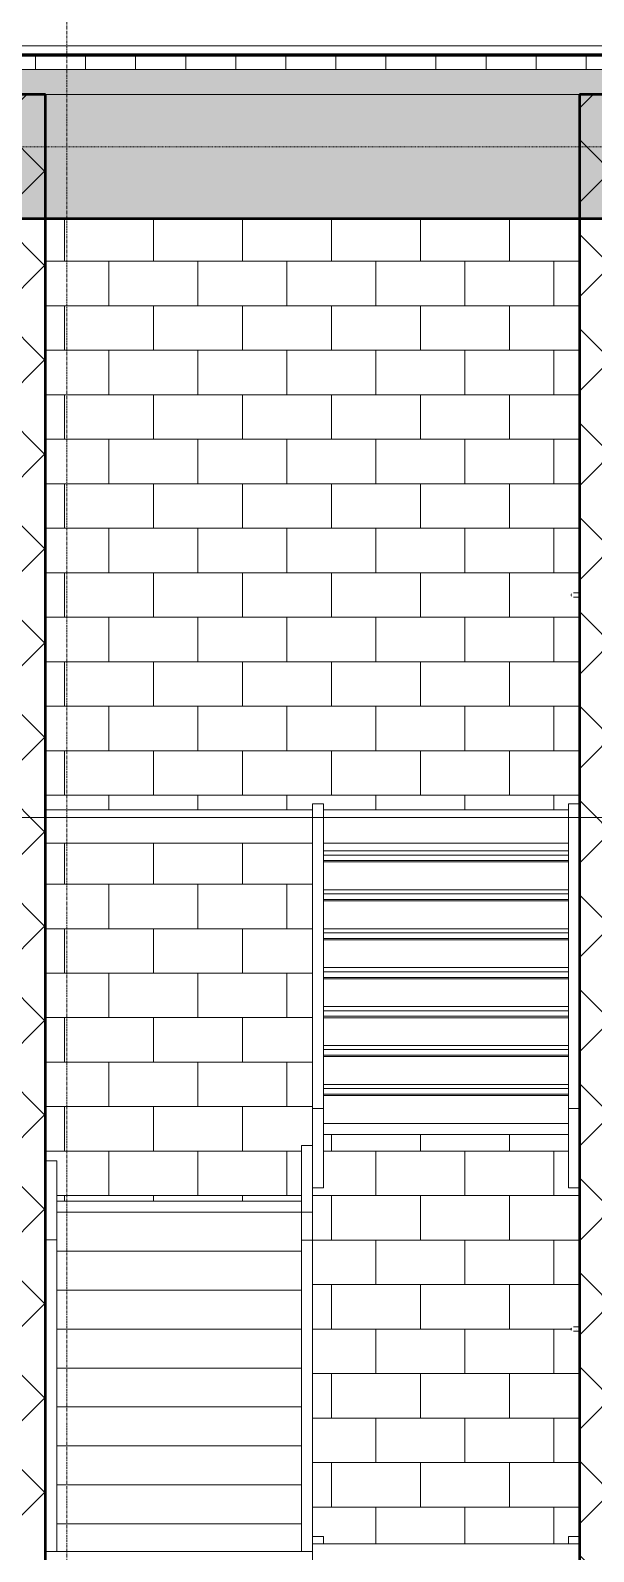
# Model space of a CAD drawing. Header units: inches. Extents: x -4169 to 1833, y -300 to 585.
# Drawn here: x -258.9 to -157.7, y 136 to 409.5 of the extents above; entities that cross this region are included whole.
import ezdxf

# ---------------------------------------------------------------- set-up
doc = ezdxf.new("R2010")
doc.units = ezdxf.units.IN
doc.header["$MEASUREMENT"] = 0
doc.linetypes.add('Aligning Line 1_8_', pattern=[0.25, 0.125, -0.125])
doc.linetypes.add('Grid Line 1_2_', pattern=[0.875, 0.5, -0.125, 0.125, -0.125])
for name, color, linetype, lineweight in [('0-4', 7, 'Continuous', 9), ('0-7', 130, 'Continuous', 5), ('A-DOOR-3', 7, 'Continuous', 9), ('A-FLOR', 192, 'Continuous', 13), ('A-FLOR-LEVL-1', 51, 'Grid Line 1_2_', 9), ('A-ROOF', 132, 'Continuous', 13), ('A-ROOF-1', 132, 'Continuous', 50), ('A-ROOF-PATT-1', 132, 'Continuous', 9), ('A-WALL-1', 250, 'Continuous', 50), ('A-WALL-PATT-3', 55, 'Continuous', 9), ('A-WALL-PATT-4', 252, 'Continuous', 9), ('G-ANNO-SYMB-1', 254, 'Aligning Line 1_8_', 9), ('S-GRID-1', 1, 'Grid Line 1_2_', 9), ('S-STRS-1', 7, 'Continuous', 9)]:
    doc.layers.add(name, color=color, linetype=linetype, lineweight=lineweight)
pattern_1 = [(45, (-10964.796, 146.633), (-8.48528, 8.48528), []), (135, (-10964.796, 146.633), (-8.48528, -8.48528), [])]

# ---------------------------------------------------------------- blocks, each defined once
blk = doc.blocks.new('CTR - 2nd Phase_rvt-2-BUILDING SECTION - EAST_WEST - LOOKING SOUTH')
at = {"layer": 'A-FLOR-LEVL-1'}
for p, q in [((-12558.48, 398), (-9609.49, 398)), ((-12558.48, 268), (-9609.49, 268))]:
    blk.add_line(p, q, dxfattribs=at)
at = {"layer": 'G-ANNO-SYMB-1'}
blk.add_line((-12461.76, 388.59), (-9706.21, 388.59), dxfattribs=at)
blk = doc.blocks.new('HOLLOW METAL - STAIR DOOR-1764014-BUILDING SECTION - EAST_WEST - LOOKING SOUTH')
at = {"layer": 'A-DOOR-3'}
for p, q in [((-11442.99, 176.39), (-11443.49, 176.39)), ((-11443.49, 175.61), (-11442.99, 175.61))]:
    blk.add_line(p, q, dxfattribs=at)
at = {"layer": 'A-DOOR-3', "flags": 128}
for points in [[(-11443.49, 176.39), (-11443.51, 176.39), (-11443.53, 176.39), (-11443.56, 176.39), (-11443.58, 176.39), (-11443.6, 176.39), (-11443.63, 176.39), (-11443.65, 176.39), (-11443.67, 176.39), (-11443.69, 176.39), (-11443.72, 176.39), (-11443.74, 176.39), (-11443.76, 176.39), (-11443.78, 176.39), (-11443.8, 176.39), (-11443.82, 176.39), (-11443.84, 176.39), (-11443.86, 176.39), (-11443.87, 176.39), (-11443.89, 176.39), (-11443.91, 176.39), (-11443.93, 176.39), (-11443.94, 176.39), (-11443.96, 176.39), (-11443.97, 176.39), (-11443.98, 176.39), (-11443.99, 176.39), (-11444.01, 176.39), (-11444.02, 176.39), (-11444.03, 176.39), (-11444.04, 176.39), (-11444.04, 176.39), (-11444.05, 176.39), (-11444.06, 176.39), (-11444.06, 176.39), (-11444.07, 176.39), (-11444.07, 176.39), (-11444.07, 176.39), (-11444.08, 176.39), (-11444.08, 176.39)], [(-11444.08, 175.61), (-11444.08, 175.61), (-11444.07, 175.61), (-11444.07, 175.61), (-11444.07, 175.61), (-11444.06, 175.61), (-11444.06, 175.61), (-11444.05, 175.61), (-11444.05, 175.61), (-11444.04, 175.61), (-11444.03, 175.61), (-11444.02, 175.61), (-11444.01, 175.61), (-11444, 175.61), (-11443.99, 175.61), (-11443.97, 175.61), (-11443.96, 175.61), (-11443.94, 175.61), (-11443.93, 175.61), (-11443.91, 175.61), (-11443.9, 175.61), (-11443.88, 175.61), (-11443.86, 175.61), (-11443.84, 175.61), (-11443.82, 175.61), (-11443.8, 175.61), (-11443.78, 175.61), (-11443.76, 175.61), (-11443.74, 175.61), (-11443.72, 175.61), (-11443.7, 175.61), (-11443.68, 175.61), (-11443.65, 175.61), (-11443.63, 175.61), (-11443.61, 175.61), (-11443.59, 175.61), (-11443.56, 175.61), (-11443.54, 175.61), (-11443.52, 175.61), (-11443.49, 175.61), (-11443.49, 175.61)]]:
    blk.add_lwpolyline(points, dxfattribs=at)
at = {"layer": 'A-DOOR-3'}
for start, end in [(150, 180), (180, 210), (82.7725, 90), (270, 277.2275)]:
    blk.add_arc((-11444.08, 176), 0.394, start, end, dxfattribs=at)
blk = doc.blocks.new('CTR - 1st Phase - Common Walls_rvt-2-BUILDING SECTION - EAST_WEST - LOOKING SOUTH')
at = {"layer": 'A-WALL-PATT-3'}
h = blk.add_hatch(dxfattribs=at)
h.set_pattern_fill('FP_34', color=256, style=0, pattern_type=2)
h.set_pattern_definition([(0, (-11436.802, -128), (0, 8), []), (90, (-11436.802, -128), (-8, 8), [8, -8])])
h.paths.add_polyline_path([(-11538.86, -128), (-11538.86, -57.63), (-11536.86, -57.63), (-11536.86, -60.63), (-11492.86, -60.63), (-11492.86, -57.63), (-11489.91, -57.63), (-11489.91, -6), (-11538.99, -6), (-11538.99, -128)], flags=0)
h.paths.add_polyline_path([(-11490.86, -128), (-11442.99, -128), (-11442.99, -88.39), (-11444.22, -88.36), (-11444.37, -88.26), (-11444.42, -88.2), (-11444.42, -87.8), (-11444.25, -87.65), (-11444.07, -87.62), (-11443.86, -87.61), (-11442.99, -87.61), (-11442.99, -68.72), (-11443.91, -68.72), (-11443.91, -62.63), (-11487.91, -62.63), (-11487.91, -66.33), (-11489.91, -66.33), (-11489.91, -69.63), (-11490.86, -69.63), (-11490.86, -124.87)], flags=0)
h.paths.add_polyline_path([(-11444.07, -88.32), (-11444.09, -88.28), (-11444.07, -88.32)], flags=0)
h.paths.add_polyline_path([(-11443.49, -88.2), (-11443.52, -87.9), (-11443.55, -88), (-11443.52, -88.1)], flags=0)
h.paths.add_polyline_path([(-11444.58, 0), (-11443.91, 0), (-11443.91, 1.64), (-11442.99, 1.64), (-11442.99, 64.02), (-11444.99, 64.02), (-11444.99, 73.43), (-11488.99, 73.43), (-11488.99, 64.02), (-11490.99, 64.02), (-11490.99, 0), (-11489.91, 0), (-11489.91, 1.64), (-11487.91, 1.64), (-11487.91, 0), (-11449.96, 0)], flags=0)
h.paths.add_polyline_path([(-11492.99, 61.71), (-11492.99, 71.57), (-11490.99, 71.57), (-11490.99, 131.37), (-11538.99, 131.37), (-11538.99, 68.96), (-11536.99, 68.96), (-11536.99, 61.71), (-11514.54, 61.71)], flags=0)
h.paths.add_polyline_path([(-11444.99, 137.37), (-11444.99, 138.7), (-11442.99, 138.7), (-11442.99, 175.61), (-11444.22, 175.64), (-11444.37, 175.74), (-11444.42, 175.8), (-11444.42, 176.2), (-11444.25, 176.35), (-11444.07, 176.38), (-11443.86, 176.39), (-11442.99, 176.39), (-11442.99, 201.43), (-11444.99, 201.43), (-11444.99, 211), (-11488.99, 211), (-11488.99, 201.43), (-11490.99, 201.43), (-11490.99, 138.7), (-11488.99, 138.7), (-11488.99, 137.37), (-11449.96, 137.37)], flags=0)
h.paths.add_polyline_path([(-11444.07, 175.68), (-11444.09, 175.72), (-11444.07, 175.68)], flags=0)
h.paths.add_polyline_path([(-11443.49, 175.8), (-11443.52, 176.1), (-11443.55, 176), (-11443.51, 175.9)], flags=0)
h.paths.add_polyline_path([(-11536.99, 199), (-11492.99, 199), (-11492.99, 209), (-11490.99, 209), (-11490.99, 263.37), (-11538.99, 263.37), (-11538.99, 206.27), (-11536.99, 206.27)], flags=0)
h.paths.add_polyline_path([(-11538.99, 269.37), (-11490.99, 269.37), (-11490.99, 270.46), (-11488.99, 270.46), (-11488.99, 269.37), (-11444.99, 269.37), (-11444.99, 270.46), (-11442.99, 270.46), (-11442.99, 307.61), (-11444.22, 307.64), (-11444.37, 307.74), (-11444.42, 307.8), (-11444.42, 308.2), (-11444.25, 308.35), (-11444.07, 308.38), (-11443.86, 308.39), (-11442.99, 308.39), (-11442.99, 375.7), (-11538.99, 375.7), (-11538.99, 274.68)], flags=0)
h.paths.add_polyline_path([(-11444.07, 307.68), (-11444.09, 307.72), (-11444.07, 307.68)], flags=0)
h.paths.add_polyline_path([(-11443.49, 307.8), (-11443.52, 308.1), (-11443.55, 308), (-11443.51, 307.9)], flags=0)
at = {"layer": 'A-WALL-PATT-4'}
h = blk.add_hatch(dxfattribs=at)
h.set_pattern_fill('FP_35', color=256, style=0, pattern_type=2)
h.set_pattern_definition(pattern_1)
h.paths.add_polyline_path([(-11546.99, -128), (-11538.99, -128), (-11538.99, 398), (-11546.99, 398), (-11546.99, -103.85)], flags=0)
h = blk.add_hatch(dxfattribs=at)
h.set_pattern_fill('FP_35', color=256, style=0, pattern_type=2)
h.set_pattern_definition(pattern_1)
h.paths.add_polyline_path([(-11441.88, -128), (-11434.99, -128), (-11434.99, 398), (-11442.99, 398), (-11442.99, -128)], flags=0)
at = {"layer": 'A-FLOR-LEVL-1'}
for p, q in [((-12558.48, 398), (-9609.49, 398)), ((-12558.48, 268), (-9609.49, 268))]:
    blk.add_line(p, q, dxfattribs=at)
at = {"layer": 'A-WALL-1'}
for p, q in [((-11538.99, 398), (-11551.36, 398)), ((-11538.99, -128), (-11538.99, 398)), ((-11430.61, 398), (-11442.99, 398)), ((-11442.99, 398), (-11442.99, -128))]:
    blk.add_line(p, q, dxfattribs=at)
at = {"layer": 'S-STRS-1'}
for p, q in [((-11490.99, 270.46), (-11488.99, 270.46)), ((-11490.99, 270.46), (-11490.99, 215.66)), ((-11488.99, 215.66), (-11488.99, 270.46)), ((-11444.99, 270.46), (-11442.99, 270.46)), ((-11444.99, 270.46), (-11444.99, 215.66)), ((-11488.99, 262), (-11444.99, 262)), ((-11488.99, 261.25), (-11444.99, 261.25)), ((-11444.99, 260.25), (-11488.99, 260.25)), ((-11444.99, 260), (-11488.99, 260)), ((-11444.99, 260), (-11488.99, 260)), ((-11488.99, 255), (-11444.99, 255)), ((-11488.99, 254.25), (-11444.99, 254.25)), ((-11444.99, 253.25), (-11488.99, 253.25)), ((-11444.99, 253), (-11488.99, 253)), ((-11444.99, 253), (-11488.99, 253)), ((-11488.99, 248), (-11444.99, 248)), ((-11488.99, 247.25), (-11444.99, 247.25)), ((-11444.99, 246.25), (-11488.99, 246.25)), ((-11444.99, 246), (-11488.99, 246)), ((-11444.99, 246), (-11488.99, 246)), ((-11488.99, 241), (-11444.99, 241)), ((-11488.99, 240.25), (-11444.99, 240.25)), ((-11444.99, 239.25), (-11488.99, 239.25)), ((-11444.99, 239), (-11488.99, 239)), ((-11444.99, 239), (-11488.99, 239)), ((-11488.99, 234), (-11444.99, 234)), ((-11488.99, 233.25), (-11444.99, 233.25)), ((-11444.99, 232.25), (-11488.99, 232.25)), ((-11444.99, 232), (-11488.99, 232)), ((-11444.99, 232), (-11488.99, 232)), ((-11488.99, 227), (-11444.99, 227)), ((-11488.99, 226.25), (-11444.99, 226.25)), ((-11444.99, 225.25), (-11488.99, 225.25)), ((-11444.99, 225), (-11488.99, 225)), ((-11444.99, 225), (-11488.99, 225)), ((-11488.99, 220), (-11444.99, 220)), ((-11488.99, 219.25), (-11444.99, 219.25)), ((-11444.99, 218.25), (-11488.99, 218.25)), ((-11444.99, 218), (-11488.99, 218)), ((-11444.99, 218), (-11488.99, 218)), ((-11488.99, 215.66), (-11490.99, 215.66)), ((-11490.99, 215.66), (-11490.99, 201.43)), ((-11488.99, 201.43), (-11488.99, 215.66)), ((-11442.99, 215.66), (-11444.99, 215.66)), ((-11444.99, 215.66), (-11444.99, 201.43)), ((-11442.99, 201.43), (-11442.99, 215.66)), ((-11444.99, 213), (-11488.99, 213)), ((-11488.99, 213), (-11488.99, 211)), ((-11488.99, 211), (-11444.99, 211)), ((-11444.99, 211), (-11444.99, 213)), ((-11490.99, 209), (-11492.99, 209)), ((-11492.99, 209), (-11492.99, 197)), ((-11490.99, 197), (-11490.99, 209)), ((-11536.99, 206.27), (-11538.99, 206.27)), ((-11538.99, 206.27), (-11538.99, 192.05)), ((-11536.99, 192.05), (-11536.99, 206.27)), ((-11490.99, 201.43), (-11488.99, 201.43)), ((-11444.99, 201.43), (-11442.99, 201.43)), ((-11492.99, 199), (-11536.99, 199)), ((-11536.99, 199), (-11536.99, 197)), ((-11536.99, 197), (-11492.99, 197)), ((-11492.99, 197), (-11492.99, 199)), ((-11492.99, 197), (-11490.99, 197)), ((-11492.99, 191.97), (-11492.99, 197)), ((-11490.99, 197), (-11490.99, 191.97)), ((-11538.99, 192.05), (-11536.99, 192.05)), ((-11536.99, 192.05), (-11536.99, 136)), ((-11492.99, 136), (-11492.99, 191.97)), ((-11490.99, 191.97), (-11492.99, 191.97)), ((-11490.99, 191.97), (-11490.99, 137.24)), ((-11492.99, 190), (-11536.99, 190)), ((-11492.99, 183), (-11536.99, 183)), ((-11492.99, 176), (-11536.99, 176)), ((-11492.99, 169), (-11536.99, 169)), ((-11492.99, 162), (-11536.99, 162)), ((-11492.99, 155), (-11536.99, 155)), ((-11492.99, 148), (-11536.99, 148)), ((-11492.99, 141), (-11536.99, 141)), ((-11490.99, 138.7), (-11488.99, 138.7)), ((-11488.99, 137.37), (-11488.99, 138.7)), ((-11444.99, 138.7), (-11442.99, 138.7)), ((-11444.99, 138.7), (-11444.99, 137.37)), ((-11536.99, 136), (-11538.99, 136)), ((-11492.99, 136), (-11536.99, 136)), ((-11490.99, 136), (-11492.99, 136))]:
    blk.add_line(p, q, dxfattribs=at)
at = {"layer": '0-4'}
for p in [(0, 132), (0, 0)]:
    blk.add_blockref('HOLLOW METAL - STAIR DOOR-1764014-BUILDING SECTION - EAST_WEST - LOOKING SOUTH', p, dxfattribs=at)

msp = doc.modelspace()

# ---------------------------------------------------------------- hatches: boundary and pattern name
at = {"layer": 'A-ROOF-PATT-1'}
h = msp.add_hatch(dxfattribs=at)
h.set_pattern_fill('FP_38', color=256, style=0, pattern_type=2)
h.set_pattern_definition([(0, (317.997, 146.633), (0, 9), []), (90, (317.997, 146.633), (-9, 6e-16), [])])
h.paths.add_polyline_path([(-823.7587, 402.5193), (1293.7286, 402.5193), (1293.7286, 406.5193), (1199.8439, 404.8714), (1081.4416, 404.8727), (1028.6461, 406.5192), (950.4076, 404.8714), (787.6701, 404.8714), (667.5672, 406.5193), (593.3368, 404.8714), (457.1387, 404.9069), (369.6532, 406.5193), (258.223, 404.8714), (77.3461, 404.8714), (-31.6764, 406.5193), (-96.5215, 404.8714), (-285.5666, 404.8729), (-450.4957, 405.7409), (-534.2403, 404.8714), (-705.3565, 404.891), (-826.9214, 406.5193), (-826.9214, 402.5193)], flags=0)
h = msp.add_hatch(dxfattribs=at)
h.set_pattern_fill('FP_26', color=256, style=0, pattern_type=2)
h.set_pattern_definition([(0, (317.997, 146.633), (0, 4.798), []), (315, (317.997, 146.633), (4.798427, 0), [6.786, -6.786]), (45, (317.997, 146.633), (4.798427, 0), [6.786, -6.786])])
h.paths.add_polyline_path([(-791.4672, 375.7031), (1294.3536, 375.7031), (1294.3536, 402.5193), (-827.5464, 402.5193), (-827.5464, 375.7031)], flags=0)

# ---------------------------------------------------------------- linework, layer by layer
at = {"layer": 'A-FLOR'}
for p, q in [((-256.1964, 269.375), (-208.1964, 269.375)), ((-206.1964, 269.375), (-162.1964, 269.375)), ((-208.1964, 263.375), (-256.1964, 263.375)), ((-162.1964, 263.375), (-206.1964, 263.375)), ((-208.1964, 137.375), (-160.1964, 137.375)), ((-208.1964, 137.2413), (-208.1964, 131.844))]:
    msp.add_line(p, q, dxfattribs=at)
at = {"layer": 'A-FLOR-LEVL-1'}
for p, q in [((-1101.901, 398), (1674.0755, 398)), ((-1101.901, 268), (1674.0755, 268))]:
    msp.add_line(p, q, dxfattribs=at)
at = {"layer": 'A-ROOF'}
for p, q in [((-826.9214, 406.7693), (1293.7286, 406.7693)), ((-96.5215, 404.8714), (-285.2781, 404.8714)), ((1294.3536, 402.5193), (-827.5464, 402.5193))]:
    msp.add_line(p, q, dxfattribs=at)
at = {"layer": 'A-ROOF-1'}
for p, q in [((-96.5233, 405.1214), (-285.2826, 405.1214)), ((-827.5464, 375.7031), (1294.3536, 375.7031))]:
    msp.add_line(p, q, dxfattribs=at)
at = {"layer": 'S-GRID-1'}
msp.add_line((-252.3964, -159.8356), (-252.3964, 470.5), dxfattribs=at)

# ---------------------------------------------------------------- block references
at = {"layer": '0-7'}
for name in ['CTR - 2nd Phase_rvt-2-BUILDING SECTION - EAST_WEST - LOOKING SOUTH', 'CTR - 1st Phase - Common Walls_rvt-2-BUILDING SECTION - EAST_WEST - LOOKING SOUTH']:
    msp.add_blockref(name, (11282.793, 0), dxfattribs=at)

doc.saveas('drawing.dxf')
